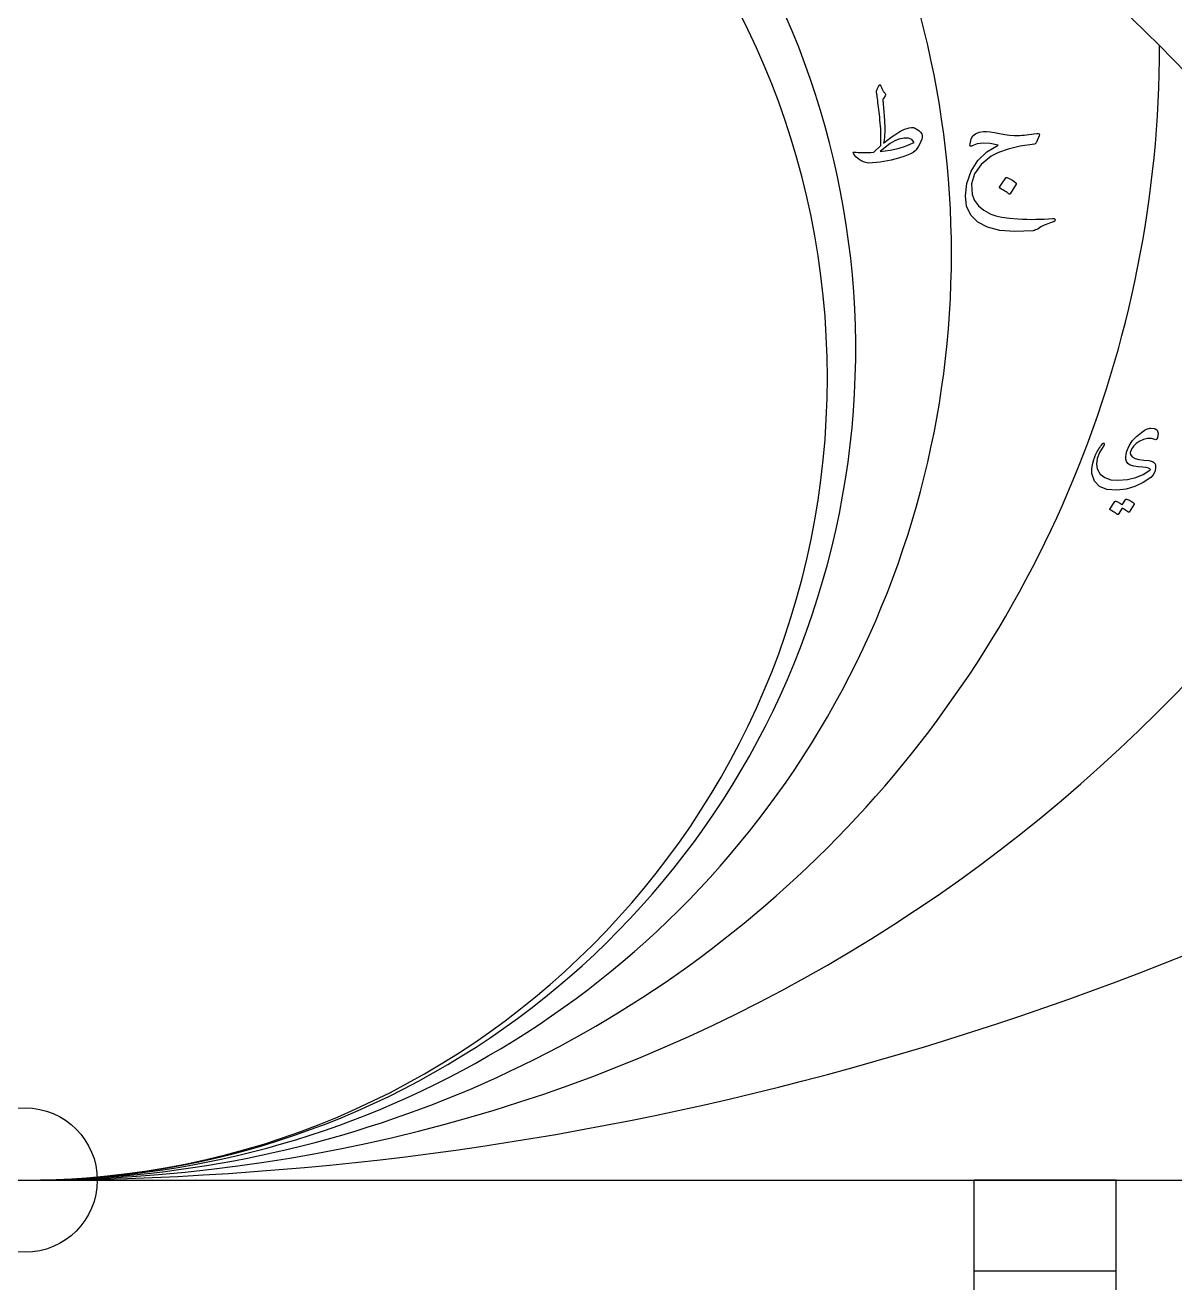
# Model space of a CAD drawing. Header units: millimetres. Extents: x -140 to 140, y -140 to 184.
# Drawn here: x 0 to 67.7, y -6.1 to 68 of the extents above; entities that cross this region are included whole.
import ezdxf

# ---------------------------------------------------------------- set-up
doc = ezdxf.new("R2010")
doc.units = ezdxf.units.MM
for name, color, linetype in [('CUT_INNER', 6, 'Continuous'), ('CUT_OUTER', 1, 'Continuous'), ('ENGRAVE', 7, 'Continuous'), ('TEXT', 5, 'Continuous')]:
    doc.layers.add(name, color=color, linetype=linetype)

msp = doc.modelspace()

# ---------------------------------------------------------------- linework, layer by layer
at = {"layer": 'CUT_INNER'}
msp.add_circle((0, 0), 4.25, dxfattribs=at)
at = {"layer": 'CUT_OUTER'}
msp.add_arc((0, 0), 140, 175.78125, 4.570313, dxfattribs=at)
at = {"layer": 'ENGRAVE'}
for points in [[(-94.5, 0), (94.5, 0)], [(-64.26, 0), (-64.26, -64.26), (64.26, -64.26), (64.26, 0)], [(-55.9062, 0), (-55.9062, -55.9062), (55.9062, -55.9062), (55.9062, 0)], [(0, 0), (94.5, 0)], [(64.26, 0), (55.9062, 0)], [(64.26, -5.355), (55.9062, -5.355)]]:
    msp.add_lwpolyline(points, dxfattribs=at)
for radius in [137.2, 137.2, 133.525, 126.7, 126.7, 121.31, 111.3, 111.3, 105.42, 94.5, 94.5]:
    msp.add_circle((0, 0), radius, dxfattribs=at)
for centre, radius, end in [((0, 47.25), 47.25, 90), ((0, 48.9168), 48.9168, 60.000005), ((0, 54.5596), 54.5596, 30.000002), ((0, 66.8216), 66.8216, 0.000001), ((0, 94.5), 94.5, 330.000001), ((0, 182.56), 182.56, 300)]:
    msp.add_arc(centre, radius, 270, end, dxfattribs=at)
at = {"layer": 'TEXT'}
for points in [[(50.1517, 64.1621), (50.1807, 64.2284), (50.2066, 64.2871), (50.2295, 64.3382), (50.2493, 64.3816), (50.2657, 64.417), (50.2782, 64.4441), (50.287, 64.4628), (50.292, 64.473), (50.3022, 64.4864), (50.3148, 64.4959), (50.3297, 64.5016), (50.3468, 64.5035), (50.3609, 64.5012), (50.3727, 64.4944), (50.3823, 64.483), (50.3895, 64.467), (50.4215, 64.3892), (50.4505, 64.3206), (50.4764, 64.2612), (50.4992, 64.2109), (50.5124, 64.1888), (50.5274, 64.1652), (50.5444, 64.14), (50.5633, 64.1133), (50.5844, 64.0851), (50.6082, 64.0554), (50.6347, 64.0242), (50.6639, 63.9914), (50.6821, 63.9583), (50.6882, 63.9259), (50.6821, 63.8942), (50.6639, 63.8634), (50.548, 63.711), (50.5324, 63.6862), (50.5221, 63.6607), (50.5172, 63.6344), (50.5175, 63.6073), (50.577, 62.9363), (50.6151, 62.3925), (50.6318, 61.976), (50.6273, 61.6868), (50.621, 61.5788), (50.6143, 61.4803), (50.6073, 61.3913), (50.5998, 61.3119), (50.592, 61.2416), (50.5838, 61.18), (50.5753, 61.1273), (50.5663, 61.0832), (50.7486, 61.2227), (50.9176, 61.3485), (51.0733, 61.4605), (51.2156, 61.5588), (51.3442, 61.6438), (51.4587, 61.7158), (51.5591, 61.7748), (51.6454, 61.821), (51.799, 61.8895), (51.9427, 61.9429), (52.0764, 61.981), (52.2002, 62.0039), (52.2658, 62.0058), (52.3344, 61.9932), (52.406, 61.9661), (52.4807, 61.9246), (52.6285, 61.8198), (52.7368, 61.7188), (52.8053, 61.6217), (52.8343, 61.5283), (52.8324, 61.4243), (52.8084, 61.3073), (52.7623, 61.1774), (52.6941, 61.0345), (52.6179, 60.8939), (52.5478, 60.7769), (52.4837, 60.6835), (52.4258, 60.6138), (52.3069, 60.5258), (52.1027, 60.4263), (51.8131, 60.3154), (51.4381, 60.1931), (51.2291, 60.1325), (51.0167, 60.0788), (50.8008, 60.0319), (50.5815, 59.9919), (50.3596, 59.9584), (50.1357, 59.931), (49.9099, 59.9096), (49.6823, 59.8944), (49.599, 59.9111), (49.5199, 59.931), (49.4451, 59.9538), (49.3744, 59.9797), (49.3071, 60.0087), (49.2425, 60.0407), (49.1806, 60.0757), (49.1214, 60.1139), (49.0173, 60.1901), (48.9308, 60.2663), (48.8619, 60.3425), (48.8104, 60.4187), (48.7822, 60.4819), (48.7769, 60.5254), (48.7944, 60.549), (48.8348, 60.5528), (48.9489, 60.5393), (49.0718, 60.5292), (49.2035, 60.5225), (49.3439, 60.5193), (49.4931, 60.5195), (49.651, 60.5231), (49.8177, 60.5301), (49.9932, 60.5406), (50.3956, 60.9369), (50.403, 61.0962), (50.407, 61.257), (50.4076, 61.4193), (50.4047, 61.5832), (50.3988, 61.7489), (50.3903, 61.917), (50.379, 62.0873), (50.3651, 62.2599), (50.3495, 62.4308), (50.3331, 62.596), (50.316, 62.7555), (50.298, 62.9092), (50.2801, 63.0576), (50.263, 63.2011), (50.2466, 63.3396), (50.231, 63.4732), (50.2163, 63.5968), (50.2028, 63.7056), (50.1904, 63.7995), (50.1792, 63.8786), (50.1691, 63.9432), (50.1601, 63.9937), (50.1523, 64.0301), (50.1456, 64.0524), (50.1414, 64.0775), (50.1411, 64.1042), (50.1445, 64.1324), (50.1517, 64.1621)], [(59.7244, 61.5039), (59.5415, 61.0924), (59.5248, 61.0652), (59.5053, 61.0448), (59.4829, 61.0309), (59.4577, 61.0238), (58.6122, 60.8904), (57.9049, 60.7266), (57.3357, 60.5322), (56.9047, 60.3074), (56.3002, 59.8144), (55.912, 59.2729), (55.7401, 58.6827), (55.7844, 58.044), (55.9187, 57.6982), (56.1464, 57.3924), (56.4674, 57.1266), (56.8818, 56.9009), (57.1728, 56.7999), (57.5353, 56.718), (57.9692, 56.6551), (58.4746, 56.6113), (58.7432, 56.5984), (59.0081, 56.5903), (59.2691, 56.587), (59.5263, 56.5884), (59.7787, 56.5941), (60.0255, 56.6036), (60.2665, 56.617), (60.5018, 56.6341), (60.557, 56.6379), (60.6008, 56.6341), (60.6332, 56.6227), (60.6542, 56.6036), (60.6656, 56.5803), (60.6694, 56.556), (60.6656, 56.5308), (60.6542, 56.5046), (60.6458, 56.4905), (60.6361, 56.4788), (60.6249, 56.4696), (60.6123, 56.4626), (60.5987, 56.4567), (60.5846, 56.4503), (60.5701, 56.4434), (60.5551, 56.436), (60.3355, 56.366), (60.1417, 56.2931), (59.9735, 56.2173), (59.8311, 56.1388), (59.7399, 56.0821), (59.6568, 56.034), (59.5818, 55.9944), (59.5148, 55.9635), (59.457, 55.9397), (59.4091, 55.9216), (59.3712, 55.9092), (59.3434, 55.9025), (58.3012, 55.8639), (57.4153, 55.9387), (56.6856, 56.1268), (56.1121, 56.4284), (55.6977, 56.8418), (55.4529, 57.3581), (55.3776, 57.9773), (55.4719, 58.6994), (55.7215, 59.4267), (56.1121, 60.0464), (56.6436, 60.5584), (57.3162, 60.9628), (56.8399, 61.0538), (56.4245, 61.0752), (56.0702, 61.0271), (55.7768, 60.9095), (55.751, 60.9), (55.7272, 60.8942), (55.7053, 60.8923), (55.6853, 60.8942), (55.6686, 60.9004), (55.6567, 60.9114), (55.6496, 60.9271), (55.6472, 60.9476), (55.6577, 61.0424), (55.6739, 61.1362), (55.6958, 61.2291), (55.7234, 61.321), (55.8206, 61.4996), (55.9749, 61.6316), (56.1864, 61.7168), (56.455, 61.7554), (56.6251, 61.754), (56.838, 61.7345), (57.0938, 61.6968), (57.3924, 61.6411), (57.7006, 61.5854), (57.9849, 61.5477), (58.2455, 61.5282), (58.4822, 61.5268), (58.596, 61.5318), (58.7165, 61.5392), (58.8437, 61.5489), (58.9776, 61.5611), (59.1181, 61.5761), (59.2653, 61.5944), (59.4191, 61.6161), (59.5796, 61.6411), (59.6716, 61.644), (59.7263, 61.622), (59.744, 61.5754), (59.7244, 61.5039)], [(51.4564, 61.3088), (51.2206, 61.2109), (50.958, 61.0573), (50.6688, 60.8481), (50.3529, 60.5833), (50.6591, 60.6212), (50.9496, 60.6679), (51.2246, 60.7233), (51.4839, 60.7875), (51.7272, 60.8598), (51.9541, 60.9392), (52.1646, 61.0259), (52.3588, 61.1198), (52.2269, 61.2825), (52.0326, 61.3683), (51.7758, 61.377), (51.4564, 61.3088)], [(57.7582, 59.0347), (57.7677, 59.0443), (57.7811, 59.05), (57.7982, 59.0519), (57.8192, 59.05), (57.9673, 58.99), (58.1069, 58.9166), (58.2379, 58.8299), (58.3603, 58.7299), (58.3722, 58.7146), (58.3774, 58.6994), (58.376, 58.6842), (58.3679, 58.6689), (58.0097, 58.0897), (57.9964, 58.0759), (57.9792, 58.0726), (57.9583, 58.0797), (57.9335, 58.0973), (57.9121, 58.1126), (57.8782, 58.1355), (57.832, 58.1659), (57.7735, 58.204), (57.7015, 58.2498), (57.6153, 58.3031), (57.5148, 58.3641), (57.4, 58.4327), (57.3848, 58.4441), (57.3772, 58.4555), (57.3772, 58.467), (57.3848, 58.4784)], [(66.5326, 43.6194), (66.3352, 43.6853), (66.115, 43.688), (65.8719, 43.6274), (65.6059, 43.5035), (65.4371, 43.3854), (65.2965, 43.2444), (65.1841, 43.0806), (65.0999, 42.8939), (65.0915, 42.8565), (65.0907, 42.8176), (65.0976, 42.7773), (65.1121, 42.7353), (65.2088, 42.605), (65.3712, 42.5067), (65.599, 42.4404), (65.8924, 42.4061), (66.182, 42.3752), (66.3924, 42.3192), (66.5235, 42.2381), (66.5753, 42.1318), (66.581, 41.9092), (66.5372, 41.7111), (66.4438, 41.5373), (66.3009, 41.388), (65.8471, 41.0782), (65.3636, 40.8499), (64.8503, 40.7032), (64.3073, 40.638), (63.7144, 40.6792), (63.2708, 40.8575), (62.9767, 41.173), (62.8319, 41.6257), (62.8235, 41.8742), (62.8593, 42.144), (62.9393, 42.4351), (63.0635, 42.7475), (63.1068, 42.8344), (63.1512, 42.9182), (63.1967, 42.999), (63.2434, 43.0768), (63.2916, 43.1518), (63.3417, 43.2246), (63.3937, 43.2951), (63.4476, 43.3633), (63.4766, 43.3915), (63.5025, 43.4029), (63.5254, 43.3976), (63.5452, 43.3755), (63.5562, 43.3481), (63.5589, 43.3206), (63.5532, 43.2932), (63.5391, 43.2658), (63.2884, 42.8618), (63.1398, 42.4976), (63.0933, 42.1729), (63.1489, 41.8879), (63.328, 41.5876), (63.5909, 41.3758), (63.9377, 41.2523), (64.3683, 41.2172), (64.92, 41.2611), (65.4169, 41.3742), (65.8589, 41.5568), (66.2461, 41.8086), (66.2693, 41.83), (66.2781, 41.8513), (66.2724, 41.8726), (66.2522, 41.894), (66.1702, 41.9336), (66.0281, 41.9671), (65.8258, 41.9946), (65.5632, 42.0159), (65.2961, 42.0487), (65.0922, 42.1104), (64.9516, 42.2011), (64.8743, 42.3208), (64.8385, 42.4614), (64.8286, 42.6088), (64.8446, 42.7632), (64.8865, 42.9243), (65.0225, 43.241), (65.2111, 43.5325), (65.4523, 43.7988), (65.7461, 44.04), (65.8242, 44.0972), (65.9001, 44.1467), (65.9736, 44.1887), (66.0449, 44.223), (66.1135, 44.25), (66.179, 44.2702), (66.2415, 44.2835), (66.3009, 44.29), (66.5334, 44.2683), (66.6759, 44.1666), (66.7285, 43.9848), (66.6911, 43.723), (66.6629, 43.6525), (66.6271, 43.6117), (66.5837, 43.6007), (66.5326, 43.6194)], [(64.8255, 40.1015), (64.8331, 40.1092), (64.8438, 40.1137), (64.8575, 40.1152), (64.8743, 40.1137), (64.9343, 40.0912), (64.9924, 40.0665), (65.0486, 40.0394), (65.1029, 40.0101), (65.1557, 39.9781), (65.2073, 39.943), (65.2578, 39.9049), (65.3072, 39.8638), (65.3167, 39.8512), (65.3209, 39.8378), (65.3197, 39.8237), (65.3133, 39.8089), (65.0206, 39.3455), (65.0126, 39.3394), (65.0008, 39.3394), (64.9852, 39.3455), (64.9657, 39.3577), (64.9524, 39.369), (64.9307, 39.3844), (64.9006, 39.404), (64.8621, 39.4278), (64.8148, 39.4562), (64.7584, 39.4896), (64.6929, 39.5279), (64.6182, 39.5711), (64.3865, 39.2114), (64.3759, 39.2004), (64.3622, 39.1977), (64.3454, 39.2034), (64.3256, 39.2175), (64.3084, 39.2297), (64.2814, 39.248), (64.2444, 39.2724), (64.1975, 39.3029), (64.14, 39.3394), (64.071, 39.3821), (63.9906, 39.4309), (63.8988, 39.4858), (63.8893, 39.4949), (63.8851, 39.504), (63.8862, 39.5132), (63.8927, 39.5223), (64.1914, 39.9674), (64.1991, 39.975), (64.2097, 39.9796), (64.2235, 39.9811), (64.2402, 39.9796), (64.2913, 39.963), (64.3408, 39.9438), (64.3888, 39.9219), (64.4353, 39.8973), (64.4803, 39.8704), (64.5237, 39.8417), (64.5656, 39.811), (64.606, 39.7784)]]:
    msp.add_lwpolyline(points, close=True, dxfattribs=at)

doc.saveas('drawing.dxf')
